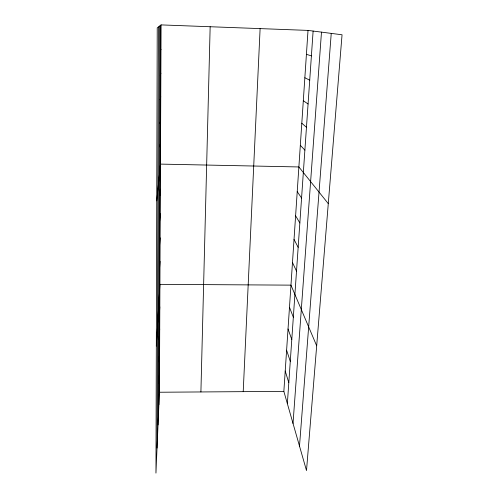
<?xml version="1.0" encoding="UTF-8"?>
<svg xmlns="http://www.w3.org/2000/svg" width="498" height="498" viewBox="0 0 498 498"><rect width="100%" height="100%" fill="white"/><g stroke="black" fill="none" stroke-linecap="round" stroke-linejoin="round"><path stroke-width="0.75" d="M157.032 448.038L158.457 26.967M158.028 424.919L159.565 26.095M158.893 404.718L160.512 25.354M161.084 24.9L157.225 27.932L155.949 473.1L159.435 392.237L161.084 24.9L308.019 30.403L342.051 34.779L306.507 470.579L283.854 391.372L308.019 30.403M200.906 391.951L210.156 26.736M158.987 383.485L159.528 371.558M159.08 361.785L159.621 350.443M243.211 391.652L260.112 28.61M159.173 339.617L159.715 328.879M159.267 316.952L159.814 306.855M156.316 346.035L159.92 284.352L290.963 285.142L316.678 345.811M159.466 270.078L160.02 261.357M159.572 245.838L160.126 237.851M287.358 403.629L313.118 31.057M293.023 423.443L321.484 32.133M159.677 221.037L160.238 213.816M299.497 446.084L331.238 33.391M159.783 195.646L160.344 189.24M156.733 200.856L160.456 164.103L298.875 166.954L328.275 203.626M159.995 146.848L160.555 142.055M160.088 123.56L160.661 119.564M160.194 99.781L160.761 96.618M160.294 75.503L160.866 73.2M160.4 50.696L160.972 49.302M159.435 392.237L283.854 391.372M306.413 54.319L311.399 55.876M304.844 77.75L309.719 80.178M303.307 100.721L308.075 103.982M301.8 123.23L306.463 127.295M300.325 145.31L304.882 150.135M297.225 191.649L301.57 198.03M295.607 215.796L299.846 222.955M294.025 239.414L298.165 247.325M292.475 262.527L296.515 271.149M289.481 307.285L293.328 317.232M288.031 328.966L291.791 339.53M286.605 350.194L290.278 361.355M285.217 370.991L288.803 382.713"/></g></svg>
